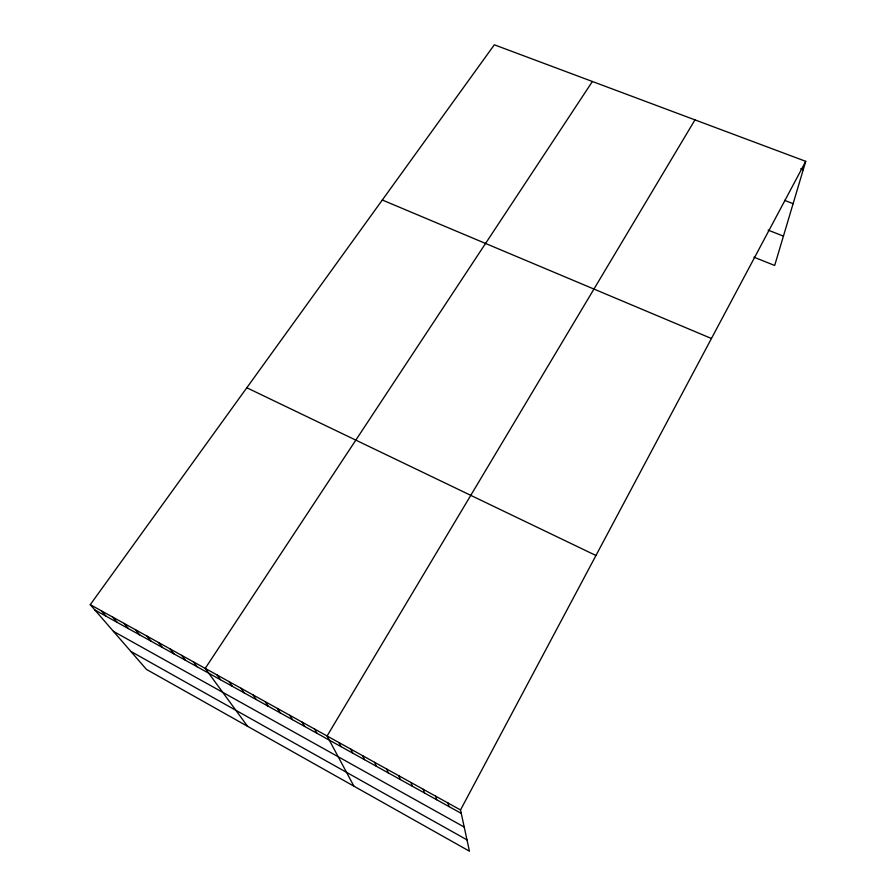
<?xml version="1.0" encoding="UTF-8"?>
<svg xmlns="http://www.w3.org/2000/svg" width="896" height="896" viewBox="0 0 896 896"><rect width="100%" height="100%" fill="white"/><g stroke="black" fill="none" stroke-linecap="round" stroke-linejoin="round"><path stroke-width="1.34" d="M805.739 161.336L460.522 809.962L469.448 851.2L146.44 669.39L90.261 604.666L494.334 44.8L805.739 161.336L774.682 265.462L753.939 257.186M694.971 119.885L327.085 735.974L353.931 786.184M592.39 81.502L205.218 668.405L247.565 726.309M800.677 168.795L803.219 169.758M784.538 200.368L793.106 203.661M768.13 230.115L783.429 236.118M382.312 200.01L711.446 338.498M246.814 387.755L595.963 555.498M90.261 604.666L460.522 809.962M94.898 610.008L461.272 813.4M113.4 631.322L464.229 827.064M130.861 651.437L466.995 839.866M101.461 610.882L105.997 616.168M112.728 617.131L117.152 622.362M124.062 623.403L128.374 628.589M135.453 629.731L139.653 634.861M146.922 636.082L151.01 641.155M158.446 642.477L162.422 647.494M170.038 648.906L173.891 653.867M181.698 655.368L185.438 660.274M193.424 661.864L197.053 666.714M217.09 674.99L220.472 679.717M229.018 681.61L232.288 686.28M241.024 688.262L244.171 692.877M253.109 694.96L256.122 699.507M265.25 701.691L268.139 706.182M277.469 708.467L280.224 712.902M289.766 715.288L292.387 719.645M302.131 722.142L304.629 726.443M314.563 729.042L316.938 733.275M338.867 742.515L340.973 746.626M350.728 749.09L352.699 753.133M362.645 755.698L364.493 759.674M374.64 762.35L376.354 766.259M386.702 769.037L388.282 772.878M398.832 775.757L400.277 779.542M411.029 782.522L412.328 786.24M423.293 789.32L424.469 792.971M435.635 796.163L436.666 799.747M448.045 803.04L448.93 806.557"/></g></svg>
